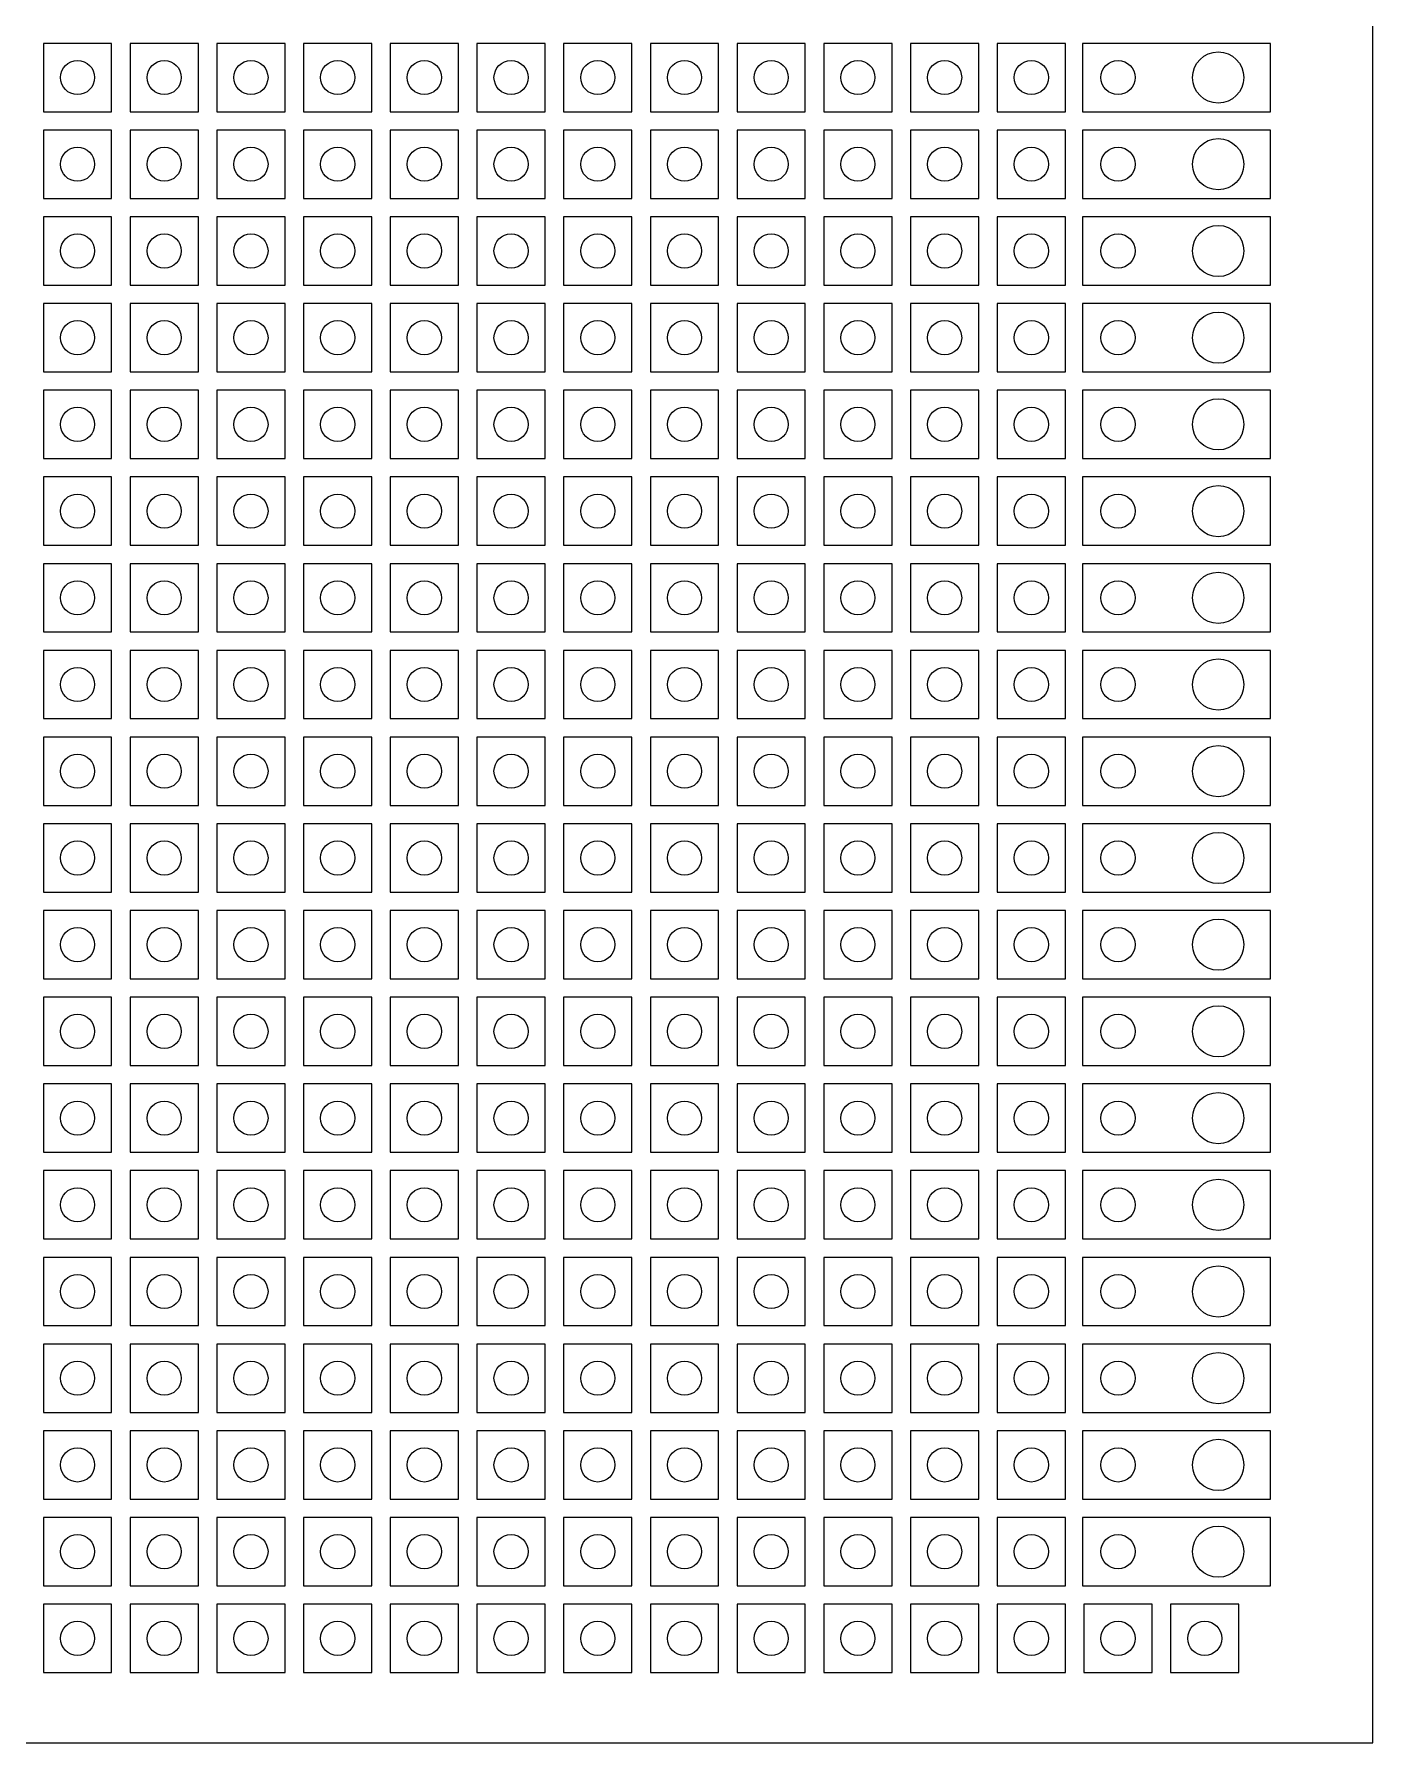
# Model space of a CAD drawing. Header units: millimetres. Extents: x 0 to 526, y 0 to 196.
# Drawn here: x 120.8 to 160, y 0 to 50 of the extents above; entities that cross this region are included whole.
import ezdxf

# ---------------------------------------------------------------- set-up
doc = ezdxf.new("R2010")
doc.units = ezdxf.units.MM

msp = doc.modelspace()

# ---------------------------------------------------------------- linework, layer by layer
for points in [[(0, 0), (0, 0), (160, 0), (160, 0), (160, 100), (160, 100), (0, 100), (0, 100)], [(121.056, 47.78), (121.056, 47.78), (123.056, 47.78), (123.056, 47.78), (123.056, 49.78), (123.056, 49.78), (121.056, 49.78), (121.056, 49.78)], [(123.596, 47.78), (123.596, 47.78), (125.596, 47.78), (125.596, 47.78), (125.596, 49.78), (125.596, 49.78), (123.596, 49.78), (123.596, 49.78)], [(126.136, 47.78), (126.136, 47.78), (128.136, 47.78), (128.136, 47.78), (128.136, 49.78), (128.136, 49.78), (126.136, 49.78), (126.136, 49.78)], [(128.676, 47.78), (128.676, 47.78), (130.676, 47.78), (130.676, 47.78), (130.676, 49.78), (130.676, 49.78), (128.676, 49.78), (128.676, 49.78)], [(131.216, 47.78), (131.216, 47.78), (133.216, 47.78), (133.216, 47.78), (133.216, 49.78), (133.216, 49.78), (131.216, 49.78), (131.216, 49.78)], [(133.756, 47.78), (133.756, 47.78), (135.756, 47.78), (135.756, 47.78), (135.756, 49.78), (135.756, 49.78), (133.756, 49.78), (133.756, 49.78)], [(136.296, 47.78), (136.296, 47.78), (138.296, 47.78), (138.296, 47.78), (138.296, 49.78), (138.296, 49.78), (136.296, 49.78), (136.296, 49.78)], [(138.836, 47.78), (138.836, 47.78), (140.836, 47.78), (140.836, 47.78), (140.836, 49.78), (140.836, 49.78), (138.836, 49.78), (138.836, 49.78)], [(141.376, 47.78), (141.376, 47.78), (143.376, 47.78), (143.376, 47.78), (143.376, 49.78), (143.376, 49.78), (141.376, 49.78), (141.376, 49.78)], [(143.916, 47.78), (143.916, 47.78), (145.916, 47.78), (145.916, 47.78), (145.916, 49.78), (145.916, 49.78), (143.916, 49.78), (143.916, 49.78)], [(146.456, 47.78), (146.456, 47.78), (148.456, 47.78), (148.456, 47.78), (148.456, 49.78), (148.456, 49.78), (146.456, 49.78), (146.456, 49.78)], [(148.996, 47.78), (148.996, 47.78), (150.996, 47.78), (150.996, 47.78), (150.996, 49.78), (150.996, 49.78), (148.996, 49.78), (148.996, 49.78)], [(151.5, 47.78), (151.5, 47.78), (157, 47.78), (157, 47.78), (157, 49.78), (157, 49.78), (151.5, 49.78), (151.5, 49.78)], [(121.056, 45.24), (121.056, 45.24), (123.056, 45.24), (123.056, 45.24), (123.056, 47.24), (123.056, 47.24), (121.056, 47.24), (121.056, 47.24)], [(123.596, 45.24), (123.596, 45.24), (125.596, 45.24), (125.596, 45.24), (125.596, 47.24), (125.596, 47.24), (123.596, 47.24), (123.596, 47.24)], [(126.136, 45.24), (126.136, 45.24), (128.136, 45.24), (128.136, 45.24), (128.136, 47.24), (128.136, 47.24), (126.136, 47.24), (126.136, 47.24)], [(128.676, 45.24), (128.676, 45.24), (130.676, 45.24), (130.676, 45.24), (130.676, 47.24), (130.676, 47.24), (128.676, 47.24), (128.676, 47.24)], [(131.216, 45.24), (131.216, 45.24), (133.216, 45.24), (133.216, 45.24), (133.216, 47.24), (133.216, 47.24), (131.216, 47.24), (131.216, 47.24)], [(133.756, 45.24), (133.756, 45.24), (135.756, 45.24), (135.756, 45.24), (135.756, 47.24), (135.756, 47.24), (133.756, 47.24), (133.756, 47.24)], [(136.296, 45.24), (136.296, 45.24), (138.296, 45.24), (138.296, 45.24), (138.296, 47.24), (138.296, 47.24), (136.296, 47.24), (136.296, 47.24)], [(138.836, 45.24), (138.836, 45.24), (140.836, 45.24), (140.836, 45.24), (140.836, 47.24), (140.836, 47.24), (138.836, 47.24), (138.836, 47.24)], [(141.376, 45.24), (141.376, 45.24), (143.376, 45.24), (143.376, 45.24), (143.376, 47.24), (143.376, 47.24), (141.376, 47.24), (141.376, 47.24)], [(143.916, 45.24), (143.916, 45.24), (145.916, 45.24), (145.916, 45.24), (145.916, 47.24), (145.916, 47.24), (143.916, 47.24), (143.916, 47.24)], [(146.456, 45.24), (146.456, 45.24), (148.456, 45.24), (148.456, 45.24), (148.456, 47.24), (148.456, 47.24), (146.456, 47.24), (146.456, 47.24)], [(148.996, 45.24), (148.996, 45.24), (150.996, 45.24), (150.996, 45.24), (150.996, 47.24), (150.996, 47.24), (148.996, 47.24), (148.996, 47.24)], [(151.5, 45.24), (151.5, 45.24), (157, 45.24), (157, 45.24), (157, 47.24), (157, 47.24), (151.5, 47.24), (151.5, 47.24)], [(121.056, 42.7), (121.056, 42.7), (123.056, 42.7), (123.056, 42.7), (123.056, 44.7), (123.056, 44.7), (121.056, 44.7), (121.056, 44.7)], [(123.596, 42.7), (123.596, 42.7), (125.596, 42.7), (125.596, 42.7), (125.596, 44.7), (125.596, 44.7), (123.596, 44.7), (123.596, 44.7)], [(126.136, 42.7), (126.136, 42.7), (128.136, 42.7), (128.136, 42.7), (128.136, 44.7), (128.136, 44.7), (126.136, 44.7), (126.136, 44.7)], [(128.676, 42.7), (128.676, 42.7), (130.676, 42.7), (130.676, 42.7), (130.676, 44.7), (130.676, 44.7), (128.676, 44.7), (128.676, 44.7)], [(131.216, 42.7), (131.216, 42.7), (133.216, 42.7), (133.216, 42.7), (133.216, 44.7), (133.216, 44.7), (131.216, 44.7), (131.216, 44.7)], [(133.756, 42.7), (133.756, 42.7), (135.756, 42.7), (135.756, 42.7), (135.756, 44.7), (135.756, 44.7), (133.756, 44.7), (133.756, 44.7)], [(136.296, 42.7), (136.296, 42.7), (138.296, 42.7), (138.296, 42.7), (138.296, 44.7), (138.296, 44.7), (136.296, 44.7), (136.296, 44.7)], [(138.836, 42.7), (138.836, 42.7), (140.836, 42.7), (140.836, 42.7), (140.836, 44.7), (140.836, 44.7), (138.836, 44.7), (138.836, 44.7)], [(141.376, 42.7), (141.376, 42.7), (143.376, 42.7), (143.376, 42.7), (143.376, 44.7), (143.376, 44.7), (141.376, 44.7), (141.376, 44.7)], [(143.916, 42.7), (143.916, 42.7), (145.916, 42.7), (145.916, 42.7), (145.916, 44.7), (145.916, 44.7), (143.916, 44.7), (143.916, 44.7)], [(146.456, 42.7), (146.456, 42.7), (148.456, 42.7), (148.456, 42.7), (148.456, 44.7), (148.456, 44.7), (146.456, 44.7), (146.456, 44.7)], [(148.996, 42.7), (148.996, 42.7), (150.996, 42.7), (150.996, 42.7), (150.996, 44.7), (150.996, 44.7), (148.996, 44.7), (148.996, 44.7)], [(151.5, 42.7), (151.5, 42.7), (157, 42.7), (157, 42.7), (157, 44.7), (157, 44.7), (151.5, 44.7), (151.5, 44.7)], [(121.056, 40.16), (121.056, 40.16), (123.056, 40.16), (123.056, 40.16), (123.056, 42.16), (123.056, 42.16), (121.056, 42.16), (121.056, 42.16)], [(123.596, 40.16), (123.596, 40.16), (125.596, 40.16), (125.596, 40.16), (125.596, 42.16), (125.596, 42.16), (123.596, 42.16), (123.596, 42.16)], [(126.136, 40.16), (126.136, 40.16), (128.136, 40.16), (128.136, 40.16), (128.136, 42.16), (128.136, 42.16), (126.136, 42.16), (126.136, 42.16)], [(128.676, 40.16), (128.676, 40.16), (130.676, 40.16), (130.676, 40.16), (130.676, 42.16), (130.676, 42.16), (128.676, 42.16), (128.676, 42.16)], [(131.216, 40.16), (131.216, 40.16), (133.216, 40.16), (133.216, 40.16), (133.216, 42.16), (133.216, 42.16), (131.216, 42.16), (131.216, 42.16)], [(133.756, 40.16), (133.756, 40.16), (135.756, 40.16), (135.756, 40.16), (135.756, 42.16), (135.756, 42.16), (133.756, 42.16), (133.756, 42.16)], [(136.296, 40.16), (136.296, 40.16), (138.296, 40.16), (138.296, 40.16), (138.296, 42.16), (138.296, 42.16), (136.296, 42.16), (136.296, 42.16)], [(138.836, 40.16), (138.836, 40.16), (140.836, 40.16), (140.836, 40.16), (140.836, 42.16), (140.836, 42.16), (138.836, 42.16), (138.836, 42.16)], [(141.376, 40.16), (141.376, 40.16), (143.376, 40.16), (143.376, 40.16), (143.376, 42.16), (143.376, 42.16), (141.376, 42.16), (141.376, 42.16)], [(143.916, 40.16), (143.916, 40.16), (145.916, 40.16), (145.916, 40.16), (145.916, 42.16), (145.916, 42.16), (143.916, 42.16), (143.916, 42.16)], [(146.456, 40.16), (146.456, 40.16), (148.456, 40.16), (148.456, 40.16), (148.456, 42.16), (148.456, 42.16), (146.456, 42.16), (146.456, 42.16)], [(148.996, 40.16), (148.996, 40.16), (150.996, 40.16), (150.996, 40.16), (150.996, 42.16), (150.996, 42.16), (148.996, 42.16), (148.996, 42.16)], [(151.5, 40.16), (151.5, 40.16), (157, 40.16), (157, 40.16), (157, 42.16), (157, 42.16), (151.5, 42.16), (151.5, 42.16)], [(121.056, 37.62), (121.056, 37.62), (123.056, 37.62), (123.056, 37.62), (123.056, 39.62), (123.056, 39.62), (121.056, 39.62), (121.056, 39.62)], [(123.596, 37.62), (123.596, 37.62), (125.596, 37.62), (125.596, 37.62), (125.596, 39.62), (125.596, 39.62), (123.596, 39.62), (123.596, 39.62)], [(126.136, 37.62), (126.136, 37.62), (128.136, 37.62), (128.136, 37.62), (128.136, 39.62), (128.136, 39.62), (126.136, 39.62), (126.136, 39.62)], [(128.676, 37.62), (128.676, 37.62), (130.676, 37.62), (130.676, 37.62), (130.676, 39.62), (130.676, 39.62), (128.676, 39.62), (128.676, 39.62)], [(131.216, 37.62), (131.216, 37.62), (133.216, 37.62), (133.216, 37.62), (133.216, 39.62), (133.216, 39.62), (131.216, 39.62), (131.216, 39.62)], [(133.756, 37.62), (133.756, 37.62), (135.756, 37.62), (135.756, 37.62), (135.756, 39.62), (135.756, 39.62), (133.756, 39.62), (133.756, 39.62)], [(136.296, 37.62), (136.296, 37.62), (138.296, 37.62), (138.296, 37.62), (138.296, 39.62), (138.296, 39.62), (136.296, 39.62), (136.296, 39.62)], [(138.836, 37.62), (138.836, 37.62), (140.836, 37.62), (140.836, 37.62), (140.836, 39.62), (140.836, 39.62), (138.836, 39.62), (138.836, 39.62)], [(141.376, 37.62), (141.376, 37.62), (143.376, 37.62), (143.376, 37.62), (143.376, 39.62), (143.376, 39.62), (141.376, 39.62), (141.376, 39.62)], [(143.916, 37.62), (143.916, 37.62), (145.916, 37.62), (145.916, 37.62), (145.916, 39.62), (145.916, 39.62), (143.916, 39.62), (143.916, 39.62)], [(146.456, 37.62), (146.456, 37.62), (148.456, 37.62), (148.456, 37.62), (148.456, 39.62), (148.456, 39.62), (146.456, 39.62), (146.456, 39.62)], [(148.996, 37.62), (148.996, 37.62), (150.996, 37.62), (150.996, 37.62), (150.996, 39.62), (150.996, 39.62), (148.996, 39.62), (148.996, 39.62)], [(151.5, 37.62), (151.5, 37.62), (157, 37.62), (157, 37.62), (157, 39.62), (157, 39.62), (151.5, 39.62), (151.5, 39.62)], [(121.056, 35.08), (121.056, 35.08), (123.056, 35.08), (123.056, 35.08), (123.056, 37.08), (123.056, 37.08), (121.056, 37.08), (121.056, 37.08)], [(123.596, 35.08), (123.596, 35.08), (125.596, 35.08), (125.596, 35.08), (125.596, 37.08), (125.596, 37.08), (123.596, 37.08), (123.596, 37.08)], [(126.136, 35.08), (126.136, 35.08), (128.136, 35.08), (128.136, 35.08), (128.136, 37.08), (128.136, 37.08), (126.136, 37.08), (126.136, 37.08)], [(128.676, 35.08), (128.676, 35.08), (130.676, 35.08), (130.676, 35.08), (130.676, 37.08), (130.676, 37.08), (128.676, 37.08), (128.676, 37.08)], [(131.216, 35.08), (131.216, 35.08), (133.216, 35.08), (133.216, 35.08), (133.216, 37.08), (133.216, 37.08), (131.216, 37.08), (131.216, 37.08)], [(133.756, 35.08), (133.756, 35.08), (135.756, 35.08), (135.756, 35.08), (135.756, 37.08), (135.756, 37.08), (133.756, 37.08), (133.756, 37.08)], [(136.296, 35.08), (136.296, 35.08), (138.296, 35.08), (138.296, 35.08), (138.296, 37.08), (138.296, 37.08), (136.296, 37.08), (136.296, 37.08)], [(138.836, 35.08), (138.836, 35.08), (140.836, 35.08), (140.836, 35.08), (140.836, 37.08), (140.836, 37.08), (138.836, 37.08), (138.836, 37.08)], [(141.376, 35.08), (141.376, 35.08), (143.376, 35.08), (143.376, 35.08), (143.376, 37.08), (143.376, 37.08), (141.376, 37.08), (141.376, 37.08)], [(143.916, 35.08), (143.916, 35.08), (145.916, 35.08), (145.916, 35.08), (145.916, 37.08), (145.916, 37.08), (143.916, 37.08), (143.916, 37.08)], [(146.456, 35.08), (146.456, 35.08), (148.456, 35.08), (148.456, 35.08), (148.456, 37.08), (148.456, 37.08), (146.456, 37.08), (146.456, 37.08)], [(148.996, 35.08), (148.996, 35.08), (150.996, 35.08), (150.996, 35.08), (150.996, 37.08), (150.996, 37.08), (148.996, 37.08), (148.996, 37.08)], [(151.5, 35.08), (151.5, 35.08), (157, 35.08), (157, 35.08), (157, 37.08), (157, 37.08), (151.5, 37.08), (151.5, 37.08)], [(121.056, 32.54), (121.056, 32.54), (123.056, 32.54), (123.056, 32.54), (123.056, 34.54), (123.056, 34.54), (121.056, 34.54), (121.056, 34.54)], [(123.596, 32.54), (123.596, 32.54), (125.596, 32.54), (125.596, 32.54), (125.596, 34.54), (125.596, 34.54), (123.596, 34.54), (123.596, 34.54)], [(126.136, 32.54), (126.136, 32.54), (128.136, 32.54), (128.136, 32.54), (128.136, 34.54), (128.136, 34.54), (126.136, 34.54), (126.136, 34.54)], [(128.676, 32.54), (128.676, 32.54), (130.676, 32.54), (130.676, 32.54), (130.676, 34.54), (130.676, 34.54), (128.676, 34.54), (128.676, 34.54)], [(131.216, 32.54), (131.216, 32.54), (133.216, 32.54), (133.216, 32.54), (133.216, 34.54), (133.216, 34.54), (131.216, 34.54), (131.216, 34.54)], [(133.756, 32.54), (133.756, 32.54), (135.756, 32.54), (135.756, 32.54), (135.756, 34.54), (135.756, 34.54), (133.756, 34.54), (133.756, 34.54)], [(136.296, 32.54), (136.296, 32.54), (138.296, 32.54), (138.296, 32.54), (138.296, 34.54), (138.296, 34.54), (136.296, 34.54), (136.296, 34.54)], [(138.836, 32.54), (138.836, 32.54), (140.836, 32.54), (140.836, 32.54), (140.836, 34.54), (140.836, 34.54), (138.836, 34.54), (138.836, 34.54)], [(141.376, 32.54), (141.376, 32.54), (143.376, 32.54), (143.376, 32.54), (143.376, 34.54), (143.376, 34.54), (141.376, 34.54), (141.376, 34.54)], [(143.916, 32.54), (143.916, 32.54), (145.916, 32.54), (145.916, 32.54), (145.916, 34.54), (145.916, 34.54), (143.916, 34.54), (143.916, 34.54)], [(146.456, 32.54), (146.456, 32.54), (148.456, 32.54), (148.456, 32.54), (148.456, 34.54), (148.456, 34.54), (146.456, 34.54), (146.456, 34.54)], [(148.996, 32.54), (148.996, 32.54), (150.996, 32.54), (150.996, 32.54), (150.996, 34.54), (150.996, 34.54), (148.996, 34.54), (148.996, 34.54)], [(151.5, 32.54), (151.5, 32.54), (157, 32.54), (157, 32.54), (157, 34.54), (157, 34.54), (151.5, 34.54), (151.5, 34.54)], [(121.056, 30), (121.056, 30), (123.056, 30), (123.056, 30), (123.056, 32), (123.056, 32), (121.056, 32), (121.056, 32)], [(123.596, 30), (123.596, 30), (125.596, 30), (125.596, 30), (125.596, 32), (125.596, 32), (123.596, 32), (123.596, 32)], [(126.136, 30), (126.136, 30), (128.136, 30), (128.136, 30), (128.136, 32), (128.136, 32), (126.136, 32), (126.136, 32)], [(128.676, 30), (128.676, 30), (130.676, 30), (130.676, 30), (130.676, 32), (130.676, 32), (128.676, 32), (128.676, 32)], [(131.216, 30), (131.216, 30), (133.216, 30), (133.216, 30), (133.216, 32), (133.216, 32), (131.216, 32), (131.216, 32)], [(133.756, 30), (133.756, 30), (135.756, 30), (135.756, 30), (135.756, 32), (135.756, 32), (133.756, 32), (133.756, 32)], [(136.296, 30), (136.296, 30), (138.296, 30), (138.296, 30), (138.296, 32), (138.296, 32), (136.296, 32), (136.296, 32)], [(138.836, 30), (138.836, 30), (140.836, 30), (140.836, 30), (140.836, 32), (140.836, 32), (138.836, 32), (138.836, 32)], [(141.376, 30), (141.376, 30), (143.376, 30), (143.376, 30), (143.376, 32), (143.376, 32), (141.376, 32), (141.376, 32)], [(143.916, 30), (143.916, 30), (145.916, 30), (145.916, 30), (145.916, 32), (145.916, 32), (143.916, 32), (143.916, 32)], [(146.456, 30), (146.456, 30), (148.456, 30), (148.456, 30), (148.456, 32), (148.456, 32), (146.456, 32), (146.456, 32)], [(148.996, 30), (148.996, 30), (150.996, 30), (150.996, 30), (150.996, 32), (150.996, 32), (148.996, 32), (148.996, 32)], [(151.5, 30), (151.5, 30), (157, 30), (157, 30), (157, 32), (157, 32), (151.5, 32), (151.5, 32)], [(121.056, 27.46), (121.056, 27.46), (123.056, 27.46), (123.056, 27.46), (123.056, 29.46), (123.056, 29.46), (121.056, 29.46), (121.056, 29.46)], [(123.596, 27.46), (123.596, 27.46), (125.596, 27.46), (125.596, 27.46), (125.596, 29.46), (125.596, 29.46), (123.596, 29.46), (123.596, 29.46)], [(126.136, 27.46), (126.136, 27.46), (128.136, 27.46), (128.136, 27.46), (128.136, 29.46), (128.136, 29.46), (126.136, 29.46), (126.136, 29.46)], [(128.676, 27.46), (128.676, 27.46), (130.676, 27.46), (130.676, 27.46), (130.676, 29.46), (130.676, 29.46), (128.676, 29.46), (128.676, 29.46)], [(131.216, 27.46), (131.216, 27.46), (133.216, 27.46), (133.216, 27.46), (133.216, 29.46), (133.216, 29.46), (131.216, 29.46), (131.216, 29.46)], [(133.756, 27.46), (133.756, 27.46), (135.756, 27.46), (135.756, 27.46), (135.756, 29.46), (135.756, 29.46), (133.756, 29.46), (133.756, 29.46)], [(136.296, 27.46), (136.296, 27.46), (138.296, 27.46), (138.296, 27.46), (138.296, 29.46), (138.296, 29.46), (136.296, 29.46), (136.296, 29.46)], [(138.836, 27.46), (138.836, 27.46), (140.836, 27.46), (140.836, 27.46), (140.836, 29.46), (140.836, 29.46), (138.836, 29.46), (138.836, 29.46)], [(141.376, 27.46), (141.376, 27.46), (143.376, 27.46), (143.376, 27.46), (143.376, 29.46), (143.376, 29.46), (141.376, 29.46), (141.376, 29.46)], [(143.916, 27.46), (143.916, 27.46), (145.916, 27.46), (145.916, 27.46), (145.916, 29.46), (145.916, 29.46), (143.916, 29.46), (143.916, 29.46)], [(146.456, 27.46), (146.456, 27.46), (148.456, 27.46), (148.456, 27.46), (148.456, 29.46), (148.456, 29.46), (146.456, 29.46), (146.456, 29.46)], [(148.996, 27.46), (148.996, 27.46), (150.996, 27.46), (150.996, 27.46), (150.996, 29.46), (150.996, 29.46), (148.996, 29.46), (148.996, 29.46)], [(151.5, 27.46), (151.5, 27.46), (157, 27.46), (157, 27.46), (157, 29.46), (157, 29.46), (151.5, 29.46), (151.5, 29.46)], [(121.056, 24.92), (121.056, 24.92), (123.056, 24.92), (123.056, 24.92), (123.056, 26.92), (123.056, 26.92), (121.056, 26.92), (121.056, 26.92)], [(123.596, 24.92), (123.596, 24.92), (125.596, 24.92), (125.596, 24.92), (125.596, 26.92), (125.596, 26.92), (123.596, 26.92), (123.596, 26.92)], [(126.136, 24.92), (126.136, 24.92), (128.136, 24.92), (128.136, 24.92), (128.136, 26.92), (128.136, 26.92), (126.136, 26.92), (126.136, 26.92)], [(128.676, 24.92), (128.676, 24.92), (130.676, 24.92), (130.676, 24.92), (130.676, 26.92), (130.676, 26.92), (128.676, 26.92), (128.676, 26.92)], [(131.216, 24.92), (131.216, 24.92), (133.216, 24.92), (133.216, 24.92), (133.216, 26.92), (133.216, 26.92), (131.216, 26.92), (131.216, 26.92)], [(133.756, 24.92), (133.756, 24.92), (135.756, 24.92), (135.756, 24.92), (135.756, 26.92), (135.756, 26.92), (133.756, 26.92), (133.756, 26.92)], [(136.296, 24.92), (136.296, 24.92), (138.296, 24.92), (138.296, 24.92), (138.296, 26.92), (138.296, 26.92), (136.296, 26.92), (136.296, 26.92)], [(138.836, 24.92), (138.836, 24.92), (140.836, 24.92), (140.836, 24.92), (140.836, 26.92), (140.836, 26.92), (138.836, 26.92), (138.836, 26.92)], [(141.376, 24.92), (141.376, 24.92), (143.376, 24.92), (143.376, 24.92), (143.376, 26.92), (143.376, 26.92), (141.376, 26.92), (141.376, 26.92)], [(143.916, 24.92), (143.916, 24.92), (145.916, 24.92), (145.916, 24.92), (145.916, 26.92), (145.916, 26.92), (143.916, 26.92), (143.916, 26.92)], [(146.456, 24.92), (146.456, 24.92), (148.456, 24.92), (148.456, 24.92), (148.456, 26.92), (148.456, 26.92), (146.456, 26.92), (146.456, 26.92)], [(148.996, 24.92), (148.996, 24.92), (150.996, 24.92), (150.996, 24.92), (150.996, 26.92), (150.996, 26.92), (148.996, 26.92), (148.996, 26.92)], [(151.5, 24.92), (151.5, 24.92), (157, 24.92), (157, 24.92), (157, 26.92), (157, 26.92), (151.5, 26.92), (151.5, 26.92)], [(121.056, 22.38), (121.056, 22.38), (123.056, 22.38), (123.056, 22.38), (123.056, 24.38), (123.056, 24.38), (121.056, 24.38), (121.056, 24.38)], [(123.596, 22.38), (123.596, 22.38), (125.596, 22.38), (125.596, 22.38), (125.596, 24.38), (125.596, 24.38), (123.596, 24.38), (123.596, 24.38)], [(126.136, 22.38), (126.136, 22.38), (128.136, 22.38), (128.136, 22.38), (128.136, 24.38), (128.136, 24.38), (126.136, 24.38), (126.136, 24.38)], [(128.676, 22.38), (128.676, 22.38), (130.676, 22.38), (130.676, 22.38), (130.676, 24.38), (130.676, 24.38), (128.676, 24.38), (128.676, 24.38)], [(131.216, 22.38), (131.216, 22.38), (133.216, 22.38), (133.216, 22.38), (133.216, 24.38), (133.216, 24.38), (131.216, 24.38), (131.216, 24.38)], [(133.756, 22.38), (133.756, 22.38), (135.756, 22.38), (135.756, 22.38), (135.756, 24.38), (135.756, 24.38), (133.756, 24.38), (133.756, 24.38)], [(136.296, 22.38), (136.296, 22.38), (138.296, 22.38), (138.296, 22.38), (138.296, 24.38), (138.296, 24.38), (136.296, 24.38), (136.296, 24.38)], [(138.836, 22.38), (138.836, 22.38), (140.836, 22.38), (140.836, 22.38), (140.836, 24.38), (140.836, 24.38), (138.836, 24.38), (138.836, 24.38)], [(141.376, 22.38), (141.376, 22.38), (143.376, 22.38), (143.376, 22.38), (143.376, 24.38), (143.376, 24.38), (141.376, 24.38), (141.376, 24.38)], [(143.916, 22.38), (143.916, 22.38), (145.916, 22.38), (145.916, 22.38), (145.916, 24.38), (145.916, 24.38), (143.916, 24.38), (143.916, 24.38)], [(146.456, 22.38), (146.456, 22.38), (148.456, 22.38), (148.456, 22.38), (148.456, 24.38), (148.456, 24.38), (146.456, 24.38), (146.456, 24.38)], [(148.996, 22.38), (148.996, 22.38), (150.996, 22.38), (150.996, 22.38), (150.996, 24.38), (150.996, 24.38), (148.996, 24.38), (148.996, 24.38)], [(151.5, 22.38), (151.5, 22.38), (157, 22.38), (157, 22.38), (157, 24.38), (157, 24.38), (151.5, 24.38), (151.5, 24.38)], [(121.056, 19.84), (121.056, 19.84), (123.056, 19.84), (123.056, 19.84), (123.056, 21.84), (123.056, 21.84), (121.056, 21.84), (121.056, 21.84)], [(123.596, 19.84), (123.596, 19.84), (125.596, 19.84), (125.596, 19.84), (125.596, 21.84), (125.596, 21.84), (123.596, 21.84), (123.596, 21.84)], [(126.136, 19.84), (126.136, 19.84), (128.136, 19.84), (128.136, 19.84), (128.136, 21.84), (128.136, 21.84), (126.136, 21.84), (126.136, 21.84)], [(128.676, 19.84), (128.676, 19.84), (130.676, 19.84), (130.676, 19.84), (130.676, 21.84), (130.676, 21.84), (128.676, 21.84), (128.676, 21.84)], [(131.216, 19.84), (131.216, 19.84), (133.216, 19.84), (133.216, 19.84), (133.216, 21.84), (133.216, 21.84), (131.216, 21.84), (131.216, 21.84)], [(133.756, 19.84), (133.756, 19.84), (135.756, 19.84), (135.756, 19.84), (135.756, 21.84), (135.756, 21.84), (133.756, 21.84), (133.756, 21.84)], [(136.296, 19.84), (136.296, 19.84), (138.296, 19.84), (138.296, 19.84), (138.296, 21.84), (138.296, 21.84), (136.296, 21.84), (136.296, 21.84)], [(138.836, 19.84), (138.836, 19.84), (140.836, 19.84), (140.836, 19.84), (140.836, 21.84), (140.836, 21.84), (138.836, 21.84), (138.836, 21.84)], [(141.376, 19.84), (141.376, 19.84), (143.376, 19.84), (143.376, 19.84), (143.376, 21.84), (143.376, 21.84), (141.376, 21.84), (141.376, 21.84)], [(143.916, 19.84), (143.916, 19.84), (145.916, 19.84), (145.916, 19.84), (145.916, 21.84), (145.916, 21.84), (143.916, 21.84), (143.916, 21.84)], [(146.456, 19.84), (146.456, 19.84), (148.456, 19.84), (148.456, 19.84), (148.456, 21.84), (148.456, 21.84), (146.456, 21.84), (146.456, 21.84)], [(148.996, 19.84), (148.996, 19.84), (150.996, 19.84), (150.996, 19.84), (150.996, 21.84), (150.996, 21.84), (148.996, 21.84), (148.996, 21.84)], [(151.5, 19.84), (151.5, 19.84), (157, 19.84), (157, 19.84), (157, 21.84), (157, 21.84), (151.5, 21.84), (151.5, 21.84)], [(121.056, 17.3), (121.056, 17.3), (123.056, 17.3), (123.056, 17.3), (123.056, 19.3), (123.056, 19.3), (121.056, 19.3), (121.056, 19.3)], [(123.596, 17.3), (123.596, 17.3), (125.596, 17.3), (125.596, 17.3), (125.596, 19.3), (125.596, 19.3), (123.596, 19.3), (123.596, 19.3)], [(126.136, 17.3), (126.136, 17.3), (128.136, 17.3), (128.136, 17.3), (128.136, 19.3), (128.136, 19.3), (126.136, 19.3), (126.136, 19.3)], [(128.676, 17.3), (128.676, 17.3), (130.676, 17.3), (130.676, 17.3), (130.676, 19.3), (130.676, 19.3), (128.676, 19.3), (128.676, 19.3)], [(131.216, 17.3), (131.216, 17.3), (133.216, 17.3), (133.216, 17.3), (133.216, 19.3), (133.216, 19.3), (131.216, 19.3), (131.216, 19.3)], [(133.756, 17.3), (133.756, 17.3), (135.756, 17.3), (135.756, 17.3), (135.756, 19.3), (135.756, 19.3), (133.756, 19.3), (133.756, 19.3)], [(136.296, 17.3), (136.296, 17.3), (138.296, 17.3), (138.296, 17.3), (138.296, 19.3), (138.296, 19.3), (136.296, 19.3), (136.296, 19.3)], [(138.836, 17.3), (138.836, 17.3), (140.836, 17.3), (140.836, 17.3), (140.836, 19.3), (140.836, 19.3), (138.836, 19.3), (138.836, 19.3)], [(141.376, 17.3), (141.376, 17.3), (143.376, 17.3), (143.376, 17.3), (143.376, 19.3), (143.376, 19.3), (141.376, 19.3), (141.376, 19.3)], [(143.916, 17.3), (143.916, 17.3), (145.916, 17.3), (145.916, 17.3), (145.916, 19.3), (145.916, 19.3), (143.916, 19.3), (143.916, 19.3)], [(146.456, 17.3), (146.456, 17.3), (148.456, 17.3), (148.456, 17.3), (148.456, 19.3), (148.456, 19.3), (146.456, 19.3), (146.456, 19.3)], [(148.996, 17.3), (148.996, 17.3), (150.996, 17.3), (150.996, 17.3), (150.996, 19.3), (150.996, 19.3), (148.996, 19.3), (148.996, 19.3)], [(151.5, 17.3), (151.5, 17.3), (157, 17.3), (157, 17.3), (157, 19.3), (157, 19.3), (151.5, 19.3), (151.5, 19.3)], [(121.056, 14.76), (121.056, 14.76), (123.056, 14.76), (123.056, 14.76), (123.056, 16.76), (123.056, 16.76), (121.056, 16.76), (121.056, 16.76)], [(123.596, 14.76), (123.596, 14.76), (125.596, 14.76), (125.596, 14.76), (125.596, 16.76), (125.596, 16.76), (123.596, 16.76), (123.596, 16.76)], [(126.136, 14.76), (126.136, 14.76), (128.136, 14.76), (128.136, 14.76), (128.136, 16.76), (128.136, 16.76), (126.136, 16.76), (126.136, 16.76)], [(128.676, 14.76), (128.676, 14.76), (130.676, 14.76), (130.676, 14.76), (130.676, 16.76), (130.676, 16.76), (128.676, 16.76), (128.676, 16.76)], [(131.216, 14.76), (131.216, 14.76), (133.216, 14.76), (133.216, 14.76), (133.216, 16.76), (133.216, 16.76), (131.216, 16.76), (131.216, 16.76)], [(133.756, 14.76), (133.756, 14.76), (135.756, 14.76), (135.756, 14.76), (135.756, 16.76), (135.756, 16.76), (133.756, 16.76), (133.756, 16.76)], [(136.296, 14.76), (136.296, 14.76), (138.296, 14.76), (138.296, 14.76), (138.296, 16.76), (138.296, 16.76), (136.296, 16.76), (136.296, 16.76)], [(138.836, 14.76), (138.836, 14.76), (140.836, 14.76), (140.836, 14.76), (140.836, 16.76), (140.836, 16.76), (138.836, 16.76), (138.836, 16.76)], [(141.376, 14.76), (141.376, 14.76), (143.376, 14.76), (143.376, 14.76), (143.376, 16.76), (143.376, 16.76), (141.376, 16.76), (141.376, 16.76)], [(143.916, 14.76), (143.916, 14.76), (145.916, 14.76), (145.916, 14.76), (145.916, 16.76), (145.916, 16.76), (143.916, 16.76), (143.916, 16.76)], [(146.456, 14.76), (146.456, 14.76), (148.456, 14.76), (148.456, 14.76), (148.456, 16.76), (148.456, 16.76), (146.456, 16.76), (146.456, 16.76)], [(148.996, 14.76), (148.996, 14.76), (150.996, 14.76), (150.996, 14.76), (150.996, 16.76), (150.996, 16.76), (148.996, 16.76), (148.996, 16.76)], [(151.5, 14.76), (151.5, 14.76), (157, 14.76), (157, 14.76), (157, 16.76), (157, 16.76), (151.5, 16.76), (151.5, 16.76)], [(121.056, 12.22), (121.056, 12.22), (123.056, 12.22), (123.056, 12.22), (123.056, 14.22), (123.056, 14.22), (121.056, 14.22), (121.056, 14.22)], [(123.596, 12.22), (123.596, 12.22), (125.596, 12.22), (125.596, 12.22), (125.596, 14.22), (125.596, 14.22), (123.596, 14.22), (123.596, 14.22)], [(126.136, 12.22), (126.136, 12.22), (128.136, 12.22), (128.136, 12.22), (128.136, 14.22), (128.136, 14.22), (126.136, 14.22), (126.136, 14.22)], [(128.676, 12.22), (128.676, 12.22), (130.676, 12.22), (130.676, 12.22), (130.676, 14.22), (130.676, 14.22), (128.676, 14.22), (128.676, 14.22)], [(131.216, 12.22), (131.216, 12.22), (133.216, 12.22), (133.216, 12.22), (133.216, 14.22), (133.216, 14.22), (131.216, 14.22), (131.216, 14.22)], [(133.756, 12.22), (133.756, 12.22), (135.756, 12.22), (135.756, 12.22), (135.756, 14.22), (135.756, 14.22), (133.756, 14.22), (133.756, 14.22)], [(136.296, 12.22), (136.296, 12.22), (138.296, 12.22), (138.296, 12.22), (138.296, 14.22), (138.296, 14.22), (136.296, 14.22), (136.296, 14.22)], [(138.836, 12.22), (138.836, 12.22), (140.836, 12.22), (140.836, 12.22), (140.836, 14.22), (140.836, 14.22), (138.836, 14.22), (138.836, 14.22)], [(141.376, 12.22), (141.376, 12.22), (143.376, 12.22), (143.376, 12.22), (143.376, 14.22), (143.376, 14.22), (141.376, 14.22), (141.376, 14.22)], [(143.916, 12.22), (143.916, 12.22), (145.916, 12.22), (145.916, 12.22), (145.916, 14.22), (145.916, 14.22), (143.916, 14.22), (143.916, 14.22)], [(146.456, 12.22), (146.456, 12.22), (148.456, 12.22), (148.456, 12.22), (148.456, 14.22), (148.456, 14.22), (146.456, 14.22), (146.456, 14.22)], [(148.996, 12.22), (148.996, 12.22), (150.996, 12.22), (150.996, 12.22), (150.996, 14.22), (150.996, 14.22), (148.996, 14.22), (148.996, 14.22)], [(151.5, 12.22), (151.5, 12.22), (157, 12.22), (157, 12.22), (157, 14.22), (157, 14.22), (151.5, 14.22), (151.5, 14.22)], [(121.056, 9.68), (121.056, 9.68), (123.056, 9.68), (123.056, 9.68), (123.056, 11.68), (123.056, 11.68), (121.056, 11.68), (121.056, 11.68)], [(123.596, 9.68), (123.596, 9.68), (125.596, 9.68), (125.596, 9.68), (125.596, 11.68), (125.596, 11.68), (123.596, 11.68), (123.596, 11.68)], [(126.136, 9.68), (126.136, 9.68), (128.136, 9.68), (128.136, 9.68), (128.136, 11.68), (128.136, 11.68), (126.136, 11.68), (126.136, 11.68)], [(128.676, 9.68), (128.676, 9.68), (130.676, 9.68), (130.676, 9.68), (130.676, 11.68), (130.676, 11.68), (128.676, 11.68), (128.676, 11.68)], [(131.216, 9.68), (131.216, 9.68), (133.216, 9.68), (133.216, 9.68), (133.216, 11.68), (133.216, 11.68), (131.216, 11.68), (131.216, 11.68)], [(133.756, 9.68), (133.756, 9.68), (135.756, 9.68), (135.756, 9.68), (135.756, 11.68), (135.756, 11.68), (133.756, 11.68), (133.756, 11.68)], [(136.296, 9.68), (136.296, 9.68), (138.296, 9.68), (138.296, 9.68), (138.296, 11.68), (138.296, 11.68), (136.296, 11.68), (136.296, 11.68)], [(138.836, 9.68), (138.836, 9.68), (140.836, 9.68), (140.836, 9.68), (140.836, 11.68), (140.836, 11.68), (138.836, 11.68), (138.836, 11.68)], [(141.376, 9.68), (141.376, 9.68), (143.376, 9.68), (143.376, 9.68), (143.376, 11.68), (143.376, 11.68), (141.376, 11.68), (141.376, 11.68)], [(143.916, 9.68), (143.916, 9.68), (145.916, 9.68), (145.916, 9.68), (145.916, 11.68), (145.916, 11.68), (143.916, 11.68), (143.916, 11.68)], [(146.456, 9.68), (146.456, 9.68), (148.456, 9.68), (148.456, 9.68), (148.456, 11.68), (148.456, 11.68), (146.456, 11.68), (146.456, 11.68)], [(148.996, 9.68), (148.996, 9.68), (150.996, 9.68), (150.996, 9.68), (150.996, 11.68), (150.996, 11.68), (148.996, 11.68), (148.996, 11.68)], [(151.5, 9.68), (151.5, 9.68), (157, 9.68), (157, 9.68), (157, 11.68), (157, 11.68), (151.5, 11.68), (151.5, 11.68)], [(121.056, 7.14), (121.056, 7.14), (123.056, 7.14), (123.056, 7.14), (123.056, 9.14), (123.056, 9.14), (121.056, 9.14), (121.056, 9.14)], [(123.596, 7.14), (123.596, 7.14), (125.596, 7.14), (125.596, 7.14), (125.596, 9.14), (125.596, 9.14), (123.596, 9.14), (123.596, 9.14)], [(126.136, 7.14), (126.136, 7.14), (128.136, 7.14), (128.136, 7.14), (128.136, 9.14), (128.136, 9.14), (126.136, 9.14), (126.136, 9.14)], [(128.676, 7.14), (128.676, 7.14), (130.676, 7.14), (130.676, 7.14), (130.676, 9.14), (130.676, 9.14), (128.676, 9.14), (128.676, 9.14)], [(131.216, 7.14), (131.216, 7.14), (133.216, 7.14), (133.216, 7.14), (133.216, 9.14), (133.216, 9.14), (131.216, 9.14), (131.216, 9.14)], [(133.756, 7.14), (133.756, 7.14), (135.756, 7.14), (135.756, 7.14), (135.756, 9.14), (135.756, 9.14), (133.756, 9.14), (133.756, 9.14)], [(136.296, 7.14), (136.296, 7.14), (138.296, 7.14), (138.296, 7.14), (138.296, 9.14), (138.296, 9.14), (136.296, 9.14), (136.296, 9.14)], [(138.836, 7.14), (138.836, 7.14), (140.836, 7.14), (140.836, 7.14), (140.836, 9.14), (140.836, 9.14), (138.836, 9.14), (138.836, 9.14)], [(141.376, 7.14), (141.376, 7.14), (143.376, 7.14), (143.376, 7.14), (143.376, 9.14), (143.376, 9.14), (141.376, 9.14), (141.376, 9.14)], [(143.916, 7.14), (143.916, 7.14), (145.916, 7.14), (145.916, 7.14), (145.916, 9.14), (145.916, 9.14), (143.916, 9.14), (143.916, 9.14)], [(146.456, 7.14), (146.456, 7.14), (148.456, 7.14), (148.456, 7.14), (148.456, 9.14), (148.456, 9.14), (146.456, 9.14), (146.456, 9.14)], [(148.996, 7.14), (148.996, 7.14), (150.996, 7.14), (150.996, 7.14), (150.996, 9.14), (150.996, 9.14), (148.996, 9.14), (148.996, 9.14)], [(151.5, 7.14), (151.5, 7.14), (157, 7.14), (157, 7.14), (157, 9.14), (157, 9.14), (151.5, 9.14), (151.5, 9.14)], [(121.056, 4.6), (121.056, 4.6), (123.056, 4.6), (123.056, 4.6), (123.056, 6.6), (123.056, 6.6), (121.056, 6.6), (121.056, 6.6)], [(123.596, 4.6), (123.596, 4.6), (125.596, 4.6), (125.596, 4.6), (125.596, 6.6), (125.596, 6.6), (123.596, 6.6), (123.596, 6.6)], [(126.136, 4.6), (126.136, 4.6), (128.136, 4.6), (128.136, 4.6), (128.136, 6.6), (128.136, 6.6), (126.136, 6.6), (126.136, 6.6)], [(128.676, 4.6), (128.676, 4.6), (130.676, 4.6), (130.676, 4.6), (130.676, 6.6), (130.676, 6.6), (128.676, 6.6), (128.676, 6.6)], [(131.216, 4.6), (131.216, 4.6), (133.216, 4.6), (133.216, 4.6), (133.216, 6.6), (133.216, 6.6), (131.216, 6.6), (131.216, 6.6)], [(133.756, 4.6), (133.756, 4.6), (135.756, 4.6), (135.756, 4.6), (135.756, 6.6), (135.756, 6.6), (133.756, 6.6), (133.756, 6.6)], [(136.296, 4.6), (136.296, 4.6), (138.296, 4.6), (138.296, 4.6), (138.296, 6.6), (138.296, 6.6), (136.296, 6.6), (136.296, 6.6)], [(138.836, 4.6), (138.836, 4.6), (140.836, 4.6), (140.836, 4.6), (140.836, 6.6), (140.836, 6.6), (138.836, 6.6), (138.836, 6.6)], [(141.376, 4.6), (141.376, 4.6), (143.376, 4.6), (143.376, 4.6), (143.376, 6.6), (143.376, 6.6), (141.376, 6.6), (141.376, 6.6)], [(143.916, 4.6), (143.916, 4.6), (145.916, 4.6), (145.916, 4.6), (145.916, 6.6), (145.916, 6.6), (143.916, 6.6), (143.916, 6.6)], [(146.456, 4.6), (146.456, 4.6), (148.456, 4.6), (148.456, 4.6), (148.456, 6.6), (148.456, 6.6), (146.456, 6.6), (146.456, 6.6)], [(148.996, 4.6), (148.996, 4.6), (150.996, 4.6), (150.996, 4.6), (150.996, 6.6), (150.996, 6.6), (148.996, 6.6), (148.996, 6.6)], [(151.5, 4.6), (151.5, 4.6), (157, 4.6), (157, 4.6), (157, 6.6), (157, 6.6), (151.5, 6.6), (151.5, 6.6)], [(121.056, 2.06), (121.056, 2.06), (123.056, 2.06), (123.056, 2.06), (123.056, 4.06), (123.056, 4.06), (121.056, 4.06), (121.056, 4.06)], [(123.596, 2.06), (123.596, 2.06), (125.596, 2.06), (125.596, 2.06), (125.596, 4.06), (125.596, 4.06), (123.596, 4.06), (123.596, 4.06)], [(126.136, 2.06), (126.136, 2.06), (128.136, 2.06), (128.136, 2.06), (128.136, 4.06), (128.136, 4.06), (126.136, 4.06), (126.136, 4.06)], [(128.676, 2.06), (128.676, 2.06), (130.676, 2.06), (130.676, 2.06), (130.676, 4.06), (130.676, 4.06), (128.676, 4.06), (128.676, 4.06)], [(131.216, 2.06), (131.216, 2.06), (133.216, 2.06), (133.216, 2.06), (133.216, 4.06), (133.216, 4.06), (131.216, 4.06), (131.216, 4.06)], [(133.756, 2.06), (133.756, 2.06), (135.756, 2.06), (135.756, 2.06), (135.756, 4.06), (135.756, 4.06), (133.756, 4.06), (133.756, 4.06)], [(136.296, 2.06), (136.296, 2.06), (138.296, 2.06), (138.296, 2.06), (138.296, 4.06), (138.296, 4.06), (136.296, 4.06), (136.296, 4.06)], [(138.836, 2.06), (138.836, 2.06), (140.836, 2.06), (140.836, 2.06), (140.836, 4.06), (140.836, 4.06), (138.836, 4.06), (138.836, 4.06)], [(141.376, 2.06), (141.376, 2.06), (143.376, 2.06), (143.376, 2.06), (143.376, 4.06), (143.376, 4.06), (141.376, 4.06), (141.376, 4.06)], [(143.916, 2.06), (143.916, 2.06), (145.916, 2.06), (145.916, 2.06), (145.916, 4.06), (145.916, 4.06), (143.916, 4.06), (143.916, 4.06)], [(146.456, 2.06), (146.456, 2.06), (148.456, 2.06), (148.456, 2.06), (148.456, 4.06), (148.456, 4.06), (146.456, 4.06), (146.456, 4.06)], [(148.996, 2.06), (148.996, 2.06), (150.996, 2.06), (150.996, 2.06), (150.996, 4.06), (150.996, 4.06), (148.996, 4.06), (148.996, 4.06)], [(151.536, 2.06), (151.536, 2.06), (153.536, 2.06), (153.536, 2.06), (153.536, 4.06), (153.536, 4.06), (151.536, 4.06), (151.536, 4.06)], [(154.076, 2.06), (154.076, 2.06), (156.076, 2.06), (156.076, 2.06), (156.076, 4.06), (156.076, 4.06), (154.076, 4.06), (154.076, 4.06)]]:
    msp.add_lwpolyline(points, close=True)
for centre, radius in [((122.056, 48.78), 0.5), ((124.596, 48.78), 0.5), ((127.136, 48.78), 0.5), ((129.676, 48.78), 0.5), ((132.216, 48.78), 0.5), ((134.756, 48.78), 0.5), ((137.296, 48.78), 0.5), ((139.836, 48.78), 0.5), ((142.376, 48.78), 0.5), ((144.916, 48.78), 0.5), ((147.456, 48.78), 0.5), ((149.996, 48.78), 0.5), ((152.536, 48.78), 0.5), ((155.471, 48.78), 0.75), ((122.056, 46.24), 0.5), ((124.596, 46.24), 0.5), ((127.136, 46.24), 0.5), ((129.676, 46.24), 0.5), ((132.216, 46.24), 0.5), ((134.756, 46.24), 0.5), ((137.296, 46.24), 0.5), ((139.836, 46.24), 0.5), ((142.376, 46.24), 0.5), ((144.916, 46.24), 0.5), ((147.456, 46.24), 0.5), ((149.996, 46.24), 0.5), ((152.536, 46.24), 0.5), ((155.471, 46.24), 0.75), ((122.056, 43.7), 0.5), ((124.596, 43.7), 0.5), ((127.136, 43.7), 0.5), ((129.676, 43.7), 0.5), ((132.216, 43.7), 0.5), ((134.756, 43.7), 0.5), ((137.296, 43.7), 0.5), ((139.836, 43.7), 0.5), ((142.376, 43.7), 0.5), ((144.916, 43.7), 0.5), ((147.456, 43.7), 0.5), ((149.996, 43.7), 0.5), ((152.536, 43.7), 0.5), ((155.471, 43.7), 0.75), ((122.056, 41.16), 0.5), ((124.596, 41.16), 0.5), ((127.136, 41.16), 0.5), ((129.676, 41.16), 0.5), ((132.216, 41.16), 0.5), ((134.756, 41.16), 0.5), ((137.296, 41.16), 0.5), ((139.836, 41.16), 0.5), ((142.376, 41.16), 0.5), ((144.916, 41.16), 0.5), ((147.456, 41.16), 0.5), ((149.996, 41.16), 0.5), ((152.536, 41.16), 0.5), ((155.471, 41.16), 0.75), ((122.056, 38.62), 0.5), ((124.596, 38.62), 0.5), ((127.136, 38.62), 0.5), ((129.676, 38.62), 0.5), ((132.216, 38.62), 0.5), ((134.756, 38.62), 0.5), ((137.296, 38.62), 0.5), ((139.836, 38.62), 0.5), ((142.376, 38.62), 0.5), ((144.916, 38.62), 0.5), ((147.456, 38.62), 0.5), ((149.996, 38.62), 0.5), ((152.536, 38.62), 0.5), ((155.471, 38.62), 0.75), ((122.056, 36.08), 0.5), ((124.596, 36.08), 0.5), ((127.136, 36.08), 0.5), ((129.676, 36.08), 0.5), ((132.216, 36.08), 0.5), ((134.756, 36.08), 0.5), ((137.296, 36.08), 0.5), ((139.836, 36.08), 0.5), ((142.376, 36.08), 0.5), ((144.916, 36.08), 0.5), ((147.456, 36.08), 0.5), ((149.996, 36.08), 0.5), ((152.536, 36.08), 0.5), ((155.471, 36.08), 0.75), ((122.056, 33.54), 0.5), ((124.596, 33.54), 0.5), ((127.136, 33.54), 0.5), ((129.676, 33.54), 0.5), ((132.216, 33.54), 0.5), ((134.756, 33.54), 0.5), ((137.296, 33.54), 0.5), ((139.836, 33.54), 0.5), ((142.376, 33.54), 0.5), ((144.916, 33.54), 0.5), ((147.456, 33.54), 0.5), ((149.996, 33.54), 0.5), ((152.536, 33.54), 0.5), ((155.471, 33.54), 0.75), ((155.471, 31), 0.75), ((122.056, 31), 0.5), ((124.596, 31), 0.5), ((127.136, 31), 0.5), ((129.676, 31), 0.5), ((132.216, 31), 0.5), ((134.756, 31), 0.5), ((137.296, 31), 0.5), ((139.836, 31), 0.5), ((142.376, 31), 0.5), ((144.916, 31), 0.5), ((147.456, 31), 0.5), ((149.996, 31), 0.5), ((152.536, 31), 0.5), ((155.471, 28.46), 0.75), ((122.056, 28.46), 0.5), ((124.596, 28.46), 0.5), ((127.136, 28.46), 0.5), ((129.676, 28.46), 0.5), ((132.216, 28.46), 0.5), ((134.756, 28.46), 0.5), ((137.296, 28.46), 0.5), ((139.836, 28.46), 0.5), ((142.376, 28.46), 0.5), ((144.916, 28.46), 0.5), ((147.456, 28.46), 0.5), ((149.996, 28.46), 0.5), ((152.536, 28.46), 0.5), ((155.471, 25.92), 0.75), ((122.056, 25.92), 0.5), ((124.596, 25.92), 0.5), ((127.136, 25.92), 0.5), ((129.676, 25.92), 0.5), ((132.216, 25.92), 0.5), ((134.756, 25.92), 0.5), ((137.296, 25.92), 0.5), ((139.836, 25.92), 0.5), ((142.376, 25.92), 0.5), ((144.916, 25.92), 0.5), ((147.456, 25.92), 0.5), ((149.996, 25.92), 0.5), ((152.536, 25.92), 0.5), ((155.471, 23.38), 0.75), ((122.056, 23.38), 0.5), ((124.596, 23.38), 0.5), ((127.136, 23.38), 0.5), ((129.676, 23.38), 0.5), ((132.216, 23.38), 0.5), ((134.756, 23.38), 0.5), ((137.296, 23.38), 0.5), ((139.836, 23.38), 0.5), ((142.376, 23.38), 0.5), ((144.916, 23.38), 0.5), ((147.456, 23.38), 0.5), ((149.996, 23.38), 0.5), ((152.536, 23.38), 0.5), ((155.471, 20.84), 0.75), ((122.056, 20.84), 0.5), ((124.596, 20.84), 0.5), ((127.136, 20.84), 0.5), ((129.676, 20.84), 0.5), ((132.216, 20.84), 0.5), ((134.756, 20.84), 0.5), ((137.296, 20.84), 0.5), ((139.836, 20.84), 0.5), ((142.376, 20.84), 0.5), ((144.916, 20.84), 0.5), ((147.456, 20.84), 0.5), ((149.996, 20.84), 0.5), ((152.536, 20.84), 0.5), ((155.471, 18.3), 0.75), ((122.056, 18.3), 0.5), ((124.596, 18.3), 0.5), ((127.136, 18.3), 0.5), ((129.676, 18.3), 0.5), ((132.216, 18.3), 0.5), ((134.756, 18.3), 0.5), ((137.296, 18.3), 0.5), ((139.836, 18.3), 0.5), ((142.376, 18.3), 0.5), ((144.916, 18.3), 0.5), ((147.456, 18.3), 0.5), ((149.996, 18.3), 0.5), ((152.536, 18.3), 0.5), ((122.056, 15.76), 0.5), ((124.596, 15.76), 0.5), ((127.136, 15.76), 0.5), ((129.676, 15.76), 0.5), ((132.216, 15.76), 0.5), ((134.756, 15.76), 0.5), ((137.296, 15.76), 0.5), ((139.836, 15.76), 0.5), ((142.376, 15.76), 0.5), ((144.916, 15.76), 0.5), ((147.456, 15.76), 0.5), ((149.996, 15.76), 0.5), ((152.536, 15.76), 0.5), ((155.471, 15.76), 0.75), ((122.056, 13.22), 0.5), ((124.596, 13.22), 0.5), ((127.136, 13.22), 0.5), ((129.676, 13.22), 0.5), ((132.216, 13.22), 0.5), ((134.756, 13.22), 0.5), ((137.296, 13.22), 0.5), ((139.836, 13.22), 0.5), ((142.376, 13.22), 0.5), ((144.916, 13.22), 0.5), ((147.456, 13.22), 0.5), ((149.996, 13.22), 0.5), ((152.536, 13.22), 0.5), ((155.471, 13.22), 0.75), ((122.056, 10.68), 0.5), ((124.596, 10.68), 0.5), ((127.136, 10.68), 0.5), ((129.676, 10.68), 0.5), ((132.216, 10.68), 0.5), ((134.756, 10.68), 0.5), ((137.296, 10.68), 0.5), ((139.836, 10.68), 0.5), ((142.376, 10.68), 0.5), ((144.916, 10.68), 0.5), ((147.456, 10.68), 0.5), ((149.996, 10.68), 0.5), ((152.536, 10.68), 0.5), ((155.471, 10.68), 0.75), ((122.056, 8.14), 0.5), ((124.596, 8.14), 0.5), ((127.136, 8.14), 0.5), ((129.676, 8.14), 0.5), ((132.216, 8.14), 0.5), ((134.756, 8.14), 0.5), ((137.296, 8.14), 0.5), ((139.836, 8.14), 0.5), ((142.376, 8.14), 0.5), ((144.916, 8.14), 0.5), ((147.456, 8.14), 0.5), ((149.996, 8.14), 0.5), ((152.536, 8.14), 0.5), ((155.471, 8.14), 0.75), ((122.056, 5.6), 0.5), ((124.596, 5.6), 0.5), ((127.136, 5.6), 0.5), ((129.676, 5.6), 0.5), ((132.216, 5.6), 0.5), ((134.756, 5.6), 0.5), ((137.296, 5.6), 0.5), ((139.836, 5.6), 0.5), ((142.376, 5.6), 0.5), ((144.916, 5.6), 0.5), ((147.456, 5.6), 0.5), ((149.996, 5.6), 0.5), ((152.536, 5.6), 0.5), ((155.471, 5.6), 0.75), ((122.056, 3.06), 0.5), ((124.596, 3.06), 0.5), ((127.136, 3.06), 0.5), ((129.676, 3.06), 0.5), ((132.216, 3.06), 0.5), ((134.756, 3.06), 0.5), ((137.296, 3.06), 0.5), ((139.836, 3.06), 0.5), ((142.376, 3.06), 0.5), ((144.916, 3.06), 0.5), ((147.456, 3.06), 0.5), ((149.996, 3.06), 0.5), ((152.536, 3.06), 0.5), ((155.076, 3.06), 0.5)]:
    msp.add_circle(centre, radius)

doc.saveas('drawing.dxf')
